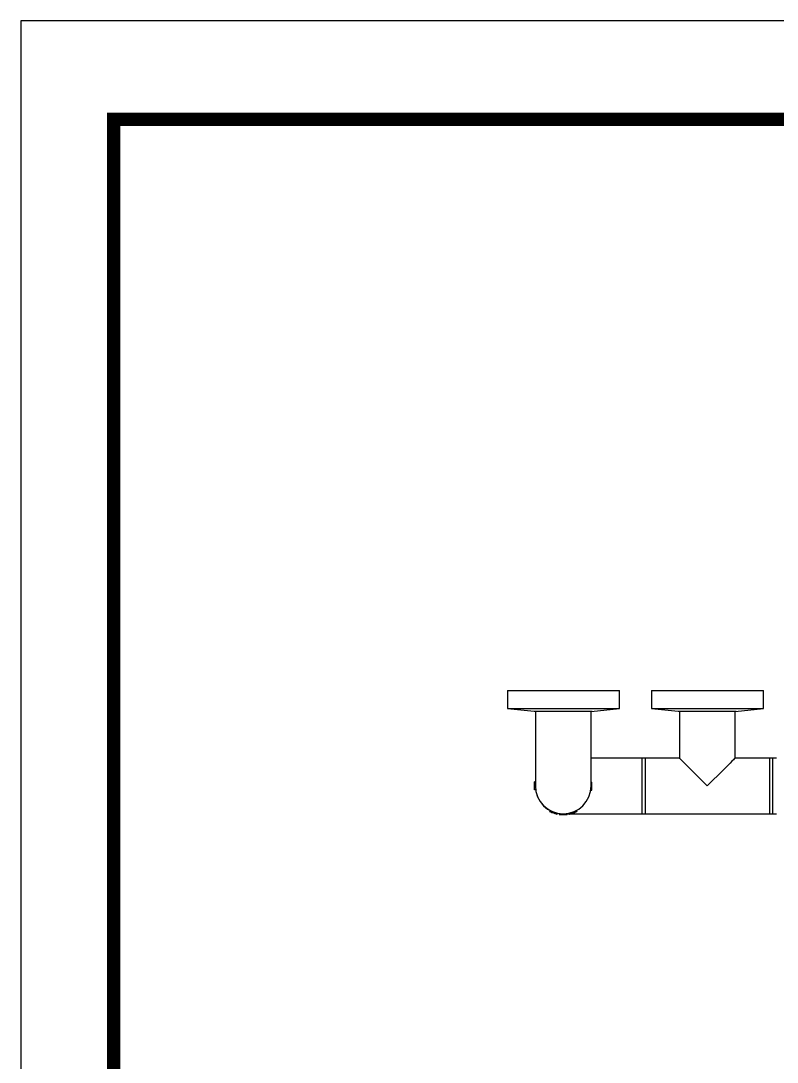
# Model space of a CAD drawing. Extents: x 0 to 3611, y 0 to 2646.
# Drawn here: x 0 to 472, y 1995 to 2646 of the extents above; entities that cross this region are included whole.
import ezdxf

# ---------------------------------------------------------------- set-up
doc = ezdxf.new("R2010")
doc.units = 0
doc.header["$LTSCALE"] = 10
doc.header["$MEASUREMENT"] = 0
doc.layers.get('0').update_dxf_attribs({"linetype": 'CONTINUOUS'})

msp = doc.modelspace()

# ---------------------------------------------------------------- linework, layer by layer
at = {"color": 7, "linetype": 'Continuous', "lineweight": 25}
for p, q in [((303.91, 2227.6), (303.91, 2216.21)), ((303.91, 2227.6), (373.91, 2227.6)), ((373.91, 2216.21), (373.91, 2227.6)), ((393.9, 2227.6), (393.9, 2216.21)), ((393.9, 2227.6), (463.9, 2227.6)), ((463.9, 2216.21), (463.9, 2227.6)), ((303.91, 2216.21), (320.66, 2214.6)), ((303.91, 2216.21), (373.91, 2216.21)), ((320.66, 2214.6), (356.93, 2214.6)), ((321.4, 2214.6), (321.4, 2192.74)), ((356.19, 2214.51), (373.91, 2216.21)), ((356.19, 2192.74), (356.19, 2214.6)), ((393.9, 2216.21), (410.65, 2214.6)), ((393.9, 2216.21), (463.9, 2216.21)), ((410.65, 2214.6), (446.92, 2214.6)), ((411.4, 2214.6), (411.4, 2185.28)), ((446.18, 2214.51), (463.9, 2216.21)), ((446.18, 2185.28), (446.18, 2214.6)), ((321.4, 2192.74), (321.4, 2167.89)), ((356.19, 2167.89), (356.19, 2192.74)), ((363.64, 2185.28), (356.19, 2185.28)), ((394.44, 2185.28), (363.64, 2185.28)), ((388.04, 2185.28), (386.03, 2185.28)), ((390.03, 2185.28), (388.04, 2185.28)), ((388.04, 2150.5), (388.04, 2185.28)), ((411.4, 2185.28), (390.03, 2185.28)), ((390.03, 2185.28), (390.03, 2167.89)), ((390.03, 2185.28), (390.03, 2150.5)), ((467.54, 2185.28), (446.18, 2185.28)), ((469.53, 2185.28), (467.54, 2185.28)), ((467.54, 2185.28), (467.54, 2167.89)), ((467.54, 2185.28), (467.54, 2150.5)), ((471.95, 2185.28), (469.53, 2185.28)), ((469.53, 2185.28), (469.53, 2150.5)), ((321.4, 2170.4), (320.91, 2170.4)), ((320.91, 2170.38), (320.91, 2170.38)), ((356.19, 2170.38), (356.68, 2170.38)), ((356.19, 2170.35), (356.69, 2170.35)), ((356.68, 2170.35), (356.68, 2170.38)), ((390.03, 2167.89), (390.03, 2150.5)), ((467.54, 2167.89), (467.54, 2150.5)), ((321.58, 2165.43), (320.9, 2165.43)), ((320.91, 2165.41), (320.91, 2165.43)), ((321.58, 2165.41), (320.91, 2165.41)), ((356, 2165.38), (356.68, 2165.38)), ((356.68, 2165.41), (356.68, 2165.41)), ((330.55, 2152.58), (330.32, 2151.95)), ((330.34, 2151.94), (330.34, 2151.93)), ((335.22, 2150.87), (334.99, 2150.24)), ((334.99, 2150.24), (335.01, 2150.23)), ((335.24, 2150.87), (335.01, 2150.23)), ((336.29, 2150.68), (336.28, 2150.01)), ((336.31, 2150.01), (336.31, 2150.01)), ((338, 2150.52), (338.79, 2150.5)), ((341.25, 2150.68), (341.25, 2150)), ((341.25, 2150.5), (342.45, 2150.5)), ((341.25, 2150.01), (341.28, 2150.01)), ((341.28, 2150.68), (341.28, 2150.01)), ((342.32, 2150.86), (342.55, 2150.23)), ((342.58, 2150.24), (342.58, 2150.23)), ((343.31, 2150.5), (363.64, 2150.5)), ((346.99, 2152.56), (347.22, 2151.92)), ((347.02, 2152.57), (347.25, 2151.93)), ((347.22, 2151.93), (347.25, 2151.93)), ((363.64, 2150.5), (394.44, 2150.5)), ((386.03, 2150.5), (388.04, 2150.5)), ((388.04, 2150.5), (390.03, 2150.5)), ((390.03, 2150.5), (467.54, 2150.5)), ((467.54, 2150.5), (469.53, 2150.5)), ((469.53, 2150.5), (471.95, 2150.5))]:
    msp.add_line(p, q, dxfattribs=at)
msp.add_line((394.44, 2150.5), (441.91, 2150.5))
at = {"ltscale": 0.5}
msp.add_lwpolyline([(0, 0), (3610.88, 0), (3610.88, 2645.76), (0, 2645.76)], close=True, dxfattribs=at)
at = {"color": 5, "linetype": 'ByBlock', "lineweight": 200, "const_width": 8.32}
msp.add_lwpolyline([(58.06, 113.29), (3552.46, 113.29), (3552.46, 2584.33), (58.06, 2584.33)], close=True, dxfattribs=at)
at = {"color": 7, "linetype": 'Continuous', "lineweight": 25, "flags": 128}
for points in [[(428.79, 2167.89), (426.69, 2169.99), (424.63, 2172.05), (422.62, 2174.06), (420.71, 2175.97), (418.91, 2177.77), (417.26, 2179.43), (415.77, 2180.91), (414.48, 2182.21), (413.39, 2183.29), (412.53, 2184.15), (411.9, 2184.78), (411.52, 2185.16), (411.4, 2185.28)], [(446.18, 2185.28), (446.05, 2185.16), (445.67, 2184.78), (445.05, 2184.15), (444.19, 2183.29), (443.1, 2182.21), (441.81, 2180.91), (440.32, 2179.43), (438.67, 2177.77), (436.87, 2175.97), (434.96, 2174.06), (432.95, 2172.05), (430.88, 2169.99), (428.79, 2167.89)], [(320.9, 2165.43), (320.9, 2165.62), (320.9, 2166.16), (320.91, 2166.97), (320.91, 2167.92), (320.91, 2168.87), (320.91, 2169.68), (320.91, 2170.21), (320.91, 2170.4)], [(320.91, 2167.91), (320.91, 2168.84), (320.91, 2169.65), (320.91, 2170.19), (320.91, 2170.38)], [(356.68, 2165.38), (356.68, 2165.57), (356.68, 2166.11), (356.68, 2166.92), (356.68, 2167.87), (356.68, 2168.82), (356.68, 2169.62), (356.69, 2170.16), (356.69, 2170.35)], [(356.68, 2165.41), (356.68, 2165.6), (356.68, 2166.14), (356.68, 2166.94), (356.68, 2167.88)], [(330.32, 2151.95), (330.5, 2151.88), (331, 2151.7), (331.76, 2151.42), (332.65, 2151.09), (333.55, 2150.77), (334.3, 2150.49), (334.81, 2150.3), (334.99, 2150.24)], [(330.34, 2151.93), (330.52, 2151.87), (331.03, 2151.68), (331.78, 2151.41), (332.67, 2151.09)], [(336.28, 2150.01), (336.47, 2150.01), (337.01, 2150.01), (337.82, 2150.01), (338.77, 2150.01), (339.72, 2150), (340.53, 2150), (341.06, 2150), (341.25, 2150)], [(336.31, 2150.01), (336.5, 2150.01), (337.04, 2150.01), (337.84, 2150.01), (338.78, 2150.01)], [(342.55, 2150.23), (342.73, 2150.29), (343.24, 2150.48), (343.99, 2150.75), (344.89, 2151.08), (345.78, 2151.4), (346.54, 2151.67), (347.05, 2151.86), (347.22, 2151.92)], [(342.58, 2150.23), (342.76, 2150.3), (343.26, 2150.48), (344.02, 2150.76), (344.9, 2151.08)]]:
    msp.add_lwpolyline(points, dxfattribs=at)
at = {"color": 7, "linetype": 'Continuous', "lineweight": 25}
for start, end in [(180, 267.3847), (180, 270), (270, 0)]:
    msp.add_arc((338.79, 2167.89), 17.39, start, end, dxfattribs=at)

doc.saveas('drawing.dxf')
